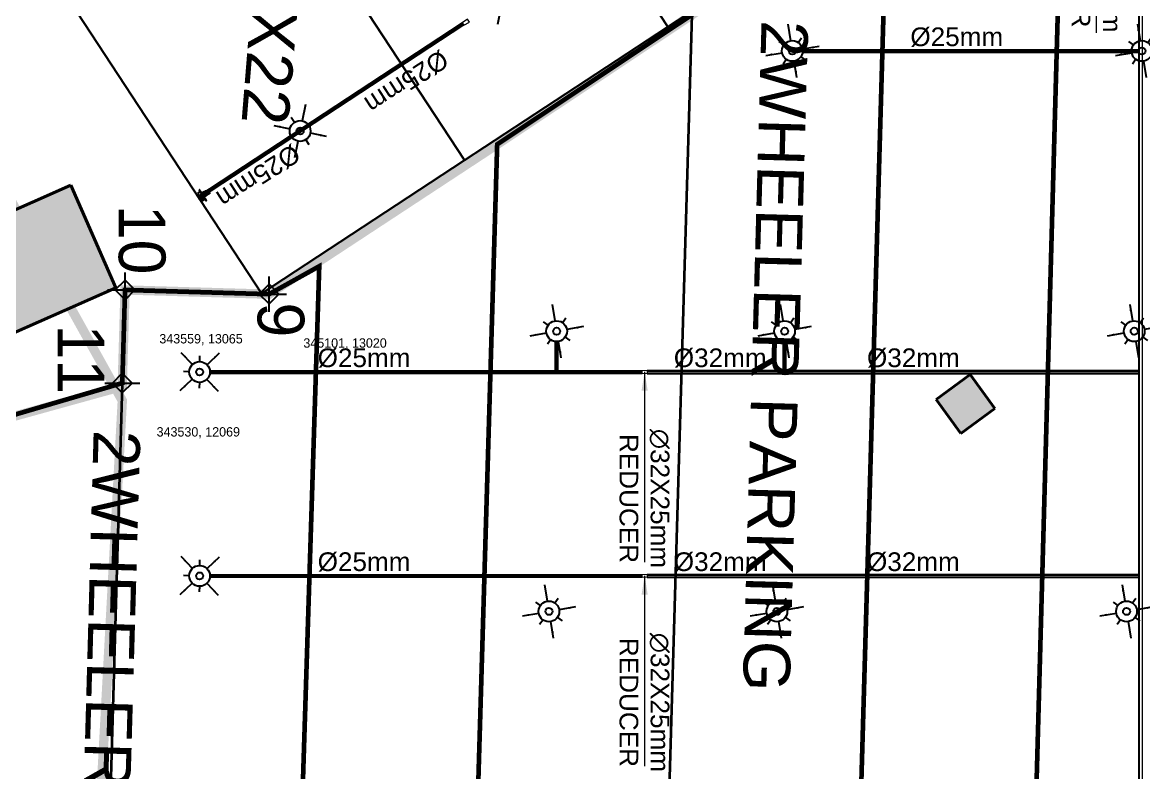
# Model space of a CAD drawing. Header units: inches. Extents: x 257070 to 799932, y -17980 to 269260.
# Drawn here: x 342461 to 354460, y 7903 to 15927 of the extents above; entities that cross this region are included whole.
import ezdxf

# ---------------------------------------------------------------- set-up
doc = ezdxf.new("R2010")
doc.units = ezdxf.units.IN
doc.header["$MEASUREMENT"] = 0
for name, color, linetype in [('0-AES-F-SPRINKLER', 10, 'Continuous'), ('2 wheeler barrier', 170, 'Continuous'), ('basement1_AP$0$A-_ROAD----_E-_-', 2, 'Continuous'), ('DSP_SLAB CO-ORDINATES', 160, 'Continuous'), ('DSP_TEXT', 6, 'Continuous'), ('RETAIL', 40, 'Continuous')]:
    doc.layers.add(name, color=color, linetype=linetype)
for name, color, linetype, lineweight in [('0-AES-F-SPRINKLER PIPE', 10, 'Continuous', 15), ('E--CONCRETE-4', 4, 'Continuous', 40), ('E--CONCRETE-SHADE', 253, 'Continuous', 20), ('M--TILING-2', 252, 'Continuous', 18)]:
    doc.layers.add(name, color=color, linetype=linetype, lineweight=lineweight)
doc.layers.add('C', color=7, linetype='Continuous', true_color=0xb5b5b5)
doc.layers.add('CORE -E', color=7, linetype='Continuous', true_color=0x642d8b)
doc.styles.get("Standard").update_dxf_attribs({"font": 'arial.ttf'})
doc.styles.add('TEXT style 175', font='GOTHIC.TTF')
doc.dimstyles.new('ISO-25', dxfattribs={"dimtxt": 2.5, "dimasz": 2.5, "dimexe": 1.25, "dimexo": 0.625, "dimtad": 1, "dimtxsty": 'Standard', "dimcen": 2.5, "dimadec": 0, "dimazin": 0, "dimtfac": 1, "dimtmove": 0, "dimatfit": 3, "dimfxl": 1, "dimarcsym": 0})
doc.dimstyles.new('PLUMBING', dxfattribs={"dimscale": 100, "dimtxt": 1.8, "dimasz": 1.6, "dimexe": 1, "dimexo": 1, "dimgap": 0.5, "dimtad": 2, "dimdec": 0, "dimzin": 0, "dimdsep": 46, "dimtxsty": 'Standard', "dimcen": 1, "dimdle": 1, "dimclrd": 7, "dimclre": 7, "dimclrt": 256, "dimadec": 0, "dimazin": 0, "dimtfac": 1, "dimtdec": 0, "dimtmove": 2, "dimatfit": 3, "dimfxl": 1, "dimtolj": 1, "dimtzin": 0, "dimlwd": -1, "dimlwe": -1, "dimarcsym": 0})

# ---------------------------------------------------------------- blocks, each defined once
blk = doc.blocks.new('axa parking')
at = {"layer": 'RETAIL', "color": 8}
blk.add_lwpolyline([(-98837, 1157627), (-96237, 1157627), (-96237, 1162827), (-98837, 1162827)], close=True, dxfattribs=at)
blk = doc.blocks.new('*U28')
at = {"layer": 'DSP_SLAB CO-ORDINATES', "color": 206}
for p, q in [((0, -188), (0, 188)), ((-188, 0), (188, 0))]:
    blk.add_line(p, q, dxfattribs=at)
at = {"layer": 'DSP_SLAB CO-ORDINATES', "color": 206, "ltscale": 3.5}
blk.add_lwpolyline([(-105, 0), (0, 106), (105, 0), (0, -105), (-105, 0)], dxfattribs=at)
at = {"layer": 'DEFPOINTS', "style": 'TEXT style 175'}
blk.add_attdef('CORDINATE', (367, -572), '', height=100, dxfattribs=at)
at = {"layer": 'DSP_SLAB CO-ORDINATES', "color": 214, "style": 'TEXT style 175'}
blk.add_attdef('NO.', (-123, -89), '', height=500, rotation=270, dxfattribs=at)
blk = doc.blocks.new('*U29')
at = {"layer": 'DSP_SLAB CO-ORDINATES', "color": 206}
for p, q in [((0, -188), (0, 188)), ((-188, 0), (188, 0))]:
    blk.add_line(p, q, dxfattribs=at)
at = {"layer": 'DSP_SLAB CO-ORDINATES', "color": 206, "ltscale": 3.5}
blk.add_lwpolyline([(-105, 0), (0, 106), (105, 0), (0, -105), (-105, 0)], dxfattribs=at)
at = {"layer": 'DEFPOINTS', "style": 'TEXT style 175'}
blk.add_attdef('CORDINATE', (367, -572), '', height=100, dxfattribs=at)
at = {"layer": 'DSP_SLAB CO-ORDINATES', "color": 214, "style": 'TEXT style 175'}
blk.add_attdef('NO.', (-67, 910), '', height=500, rotation=270, dxfattribs=at)
blk = doc.blocks.new('*U30')
at = {"layer": 'DSP_SLAB CO-ORDINATES', "color": 206}
for p, q in [((0, -188), (0, 188)), ((-188, 0), (188, 0))]:
    blk.add_line(p, q, dxfattribs=at)
at = {"layer": 'DSP_SLAB CO-ORDINATES', "color": 206, "ltscale": 3.5}
blk.add_lwpolyline([(-105, 0), (0, 106), (105, 0), (0, -105), (-105, 0)], dxfattribs=at)
at = {"layer": 'DEFPOINTS', "style": 'TEXT style 175'}
blk.add_attdef('CORDINATE', (367, -572), '', height=100, dxfattribs=at)
at = {"layer": 'DSP_SLAB CO-ORDINATES', "color": 214, "style": 'TEXT style 175'}
blk.add_attdef('NO.', (-691, 625), '', height=500, rotation=270, dxfattribs=at)
blk = doc.blocks.new('A$C3CA070F1')
at = {"layer": '0-AES-F-SPRINKLER'}
h = blk.add_hatch(dxfattribs=at)
h.set_pattern_fill('ANSI31', color=3, scale=0.196883, angle=-34.2335, style=0)
h.set_pattern_definition([(100.766483, (49937.1607, 174049.7081), (1.474466316, 0.280375668), [])])
edge = h.paths.add_edge_path()
edge.add_line((-1, 85), (-1, 84))
edge.add_line((-1, 84), (-6, 84))
edge.add_ellipse((-7, 82), major_axis=(-1.42, -0.27), ratio=1, start_angle=257, end_angle=315)
edge.add_line((-8, 83), (-15, 72))
edge.add_ellipse((-12, 70), major_axis=(-4.25, -0.81), ratio=1, start_angle=-45, end_angle=45)
edge.add_line((-14, 66), (14, 47))
edge.add_line((14, 47), (13, 46))
edge.add_line((13, 46), (-15, 65))
edge.add_ellipse((-12, 70), major_axis=(-5.52, -1.05), ratio=1, start_angle=-45, end_angle=45, ccw=False)
edge.add_line((-16, 73), (-9, 84))
edge.add_ellipse((-7, 82), major_axis=(-2.69, -0.51), ratio=1, start_angle=257, end_angle=315, ccw=False)
edge.add_line((-6, 85), (-1, 85))
h = blk.add_hatch(dxfattribs=at)
h.set_pattern_fill('ANSI31', color=3, scale=0.196883, angle=-124.2335, style=0)
h.set_pattern_definition([(190.766483, (49937.1607, 174049.7081), (-0.280375668, 1.474466316), [])])
edge = h.paths.add_edge_path()
edge.add_line((-1, 54), (7, 48))
edge.add_line((7, 48), (8, 49))
edge.add_line((8, 49), (0, 55))
edge.add_ellipse((-2, 52), major_axis=(-0.69, 3.63), ratio=1, start_angle=315, end_angle=405)
edge.add_line((-6, 54), (-14, 41))
edge.add_ellipse((-11, 39), major_axis=(-0.69, 3.63), ratio=1, start_angle=45, end_angle=135)
edge.add_line((-13, 36), (-9, 33))
edge.add_ellipse((-10, 32), major_axis=(-0.27, 1.42), ratio=1, start_angle=225, end_angle=315, ccw=False)
edge.add_line((-9, 31), (-10, 30))
edge.add_line((-10, 30), (-8, 29))
edge.add_line((-8, 29), (-7, 30))
edge.add_ellipse((-10, 32), major_axis=(-3.3, -0.63), ratio=1, start_angle=135, end_angle=225)
edge.add_line((-8, 35), (-12, 38))
edge.add_ellipse((-11, 39), major_axis=(-1.75, -0.33), ratio=1, start_angle=-45, end_angle=45, ccw=False)
edge.add_line((-13, 40), (-4, 53))
edge.add_ellipse((-2, 52), major_axis=(-1.75, -0.33), ratio=1, start_angle=225, end_angle=315, ccw=False)
at = {"layer": '0-AES-F-SPRINKLER', "color": 3}
for p, q in [((-98, 39), (-97, 43)), ((-98, 38), (-98, 39)), ((-98, 39), (-98, 39)), ((-98, 39), (-98, 39)), ((-98, 37), (-98, 38)), ((-98, 38), (-98, 38)), ((-98, 38), (-98, 38)), ((-98, 38), (-98, 38)), ((-98, 38), (-98, 38)), ((-98, 38), (-98, 38)), ((-98, 38), (-98, 38)), ((-98, 38), (-98, 38)), ((-98, 38), (-98, 38)), ((-98, 38), (-98, 38)), ((-96, 37), (-98, 37)), ((-98, 37), (-98, 37)), ((-98, 37), (-98, 37)), ((-98, 37), (-98, 37)), ((-98, 37), (-98, 37)), ((-98, 37), (-98, 37)), ((-98, 37), (-98, 37)), ((-98, 37), (-98, 37)), ((-98, 37), (-98, 37)), ((-98, 37), (-98, 37)), ((-98, 37), (-98, 37)), ((-98, 37), (-98, 37)), ((-98, 37), (-98, 37)), ((-98, 37), (-98, 37)), ((-98, 37), (-98, 37)), ((-98, 37), (-98, 37)), ((-98, 37), (-98, 37)), ((-97, 37), (-98, 37)), ((-98, 37), (-98, 37)), ((-98, 37), (-98, 37)), ((-98, 37), (-98, 37)), ((-98, 37), (-98, 37)), ((-98, 37), (-98, 37)), ((-98, 37), (-98, 37)), ((-98, 37), (-98, 37)), ((-98, 37), (-98, 37)), ((-98, 37), (-98, 37)), ((-98, 37), (-98, 37)), ((-98, 37), (-98, 37)), ((-98, 37), (-98, 37)), ((-98, 37), (-98, 37)), ((-97, 45), (-79, 71)), ((-96, 40), (-97, 40)), ((-97, 40), (-97, 40)), ((-97, 40), (-97, 40)), ((-97, 40), (-97, 39)), ((-97, 39), (-97, 39)), ((-97, 39), (-97, 39)), ((-97, 39), (-97, 39)), ((-97, 39), (-97, 39)), ((-97, 39), (-97, 39)), ((-97, 39), (-97, 39)), ((-97, 39), (-97, 39)), ((-97, 39), (-97, 38)), ((-97, 38), (-97, 38)), ((-97, 38), (-97, 38)), ((-97, 38), (-97, 38)), ((-97, 38), (-97, 38)), ((-97, 38), (-97, 38)), ((-97, 38), (-97, 38)), ((-97, 38), (-97, 38)), ((-97, 38), (-97, 38)), ((-97, 38), (-97, 38)), ((-97, 38), (-97, 38)), ((-97, 38), (-97, 37)), ((-97, 37), (-97, 37)), ((-97, 37), (-97, 37)), ((-97, 37), (-97, 37)), ((-95, 46), (-96, 42)), ((-96, 42), (-96, 42)), ((-96, 42), (-96, 41)), ((-96, 41), (-96, 41)), ((-96, 41), (-96, 41)), ((-96, 41), (-96, 41)), ((-96, 41), (-96, 41)), ((-96, 41), (-96, 41)), ((-96, 41), (-96, 41)), ((-96, 41), (-96, 41)), ((-96, 41), (-96, 41)), ((-96, 41), (-96, 40)), ((-96, 40), (-96, 40)), ((-96, 40), (-96, 40)), ((-96, 40), (-96, 40)), ((-96, 40), (-96, 40)), ((-95, 37), (-96, 37)), ((-96, 37), (-96, 37)), ((-96, 37), (-96, 37)), ((-96, 37), (-96, 37)), ((-96, 37), (-96, 37)), ((-94, 38), (-95, 38)), ((-95, 38), (-95, 38)), ((-95, 38), (-95, 38)), ((-95, 38), (-95, 38)), ((-95, 38), (-95, 38)), ((-95, 38), (-95, 38)), ((-95, 38), (-95, 38)), ((-95, 38), (-95, 38)), ((-95, 38), (-95, 38)), ((-95, 38), (-95, 37)), ((-95, 37), (-95, 37)), ((-95, 37), (-95, 37)), ((-95, 37), (-95, 37)), ((-95, 37), (-95, 37)), ((-95, 37), (-95, 37)), ((-95, 37), (-95, 37)), ((-95, 37), (-95, 37)), ((-95, 37), (-95, 37)), ((-95, 37), (-95, 37)), ((-95, 37), (-95, 37)), ((-95, 37), (-95, 37)), ((-95, 37), (-95, 37)), ((-95, 37), (-95, 37)), ((-95, 37), (-95, 37)), ((-95, 37), (-95, 37)), ((-95, 37), (-95, 37)), ((-94, 88), (-93, 90)), ((-72, 73), (-94, 88)), ((-94, 43), (-94, 48)), ((-93, 43), (-94, 43)), ((-94, 43), (-94, 43)), ((-94, 43), (-94, 43)), ((-94, 43), (-94, 43)), ((-94, 43), (-94, 43)), ((-94, 43), (-94, 41)), ((-94, 43), (-94, 43)), ((-94, 43), (-94, 43)), ((-94, 43), (-94, 43)), ((-94, 43), (-94, 43)), ((-94, 43), (-94, 43)), ((-94, 43), (-94, 43)), ((-94, 43), (-94, 43)), ((-94, 43), (-94, 43)), ((-94, 43), (-94, 43)), ((-94, 43), (-94, 43)), ((-94, 43), (-94, 43)), ((-94, 41), (-94, 41)), ((-94, 41), (-94, 41)), ((-94, 41), (-94, 41)), ((-94, 41), (-94, 41)), ((-94, 41), (-94, 41)), ((-94, 41), (-94, 41)), ((-94, 41), (-94, 41)), ((-94, 41), (-94, 40)), ((-94, 40), (-94, 40)), ((-94, 40), (-94, 40)), ((-94, 40), (-94, 40)), ((-94, 40), (-94, 40)), ((-94, 40), (-94, 40)), ((-94, 40), (-94, 40)), ((-94, 40), (-94, 40)), ((-94, 40), (-94, 39)), ((-94, 39), (-94, 39)), ((-94, 39), (-94, 39)), ((-94, 39), (-94, 39)), ((-94, 39), (-94, 39)), ((-94, 39), (-94, 39)), ((-94, 39), (-94, 39)), ((-94, 39), (-94, 39)), ((-94, 39), (-94, 38)), ((-93, 90), (-59, 67)), ((-93, 47), (-93, 49)), ((-91, 47), (-93, 43)), ((-93, 46), (-93, 47)), ((-92, 46), (-93, 46)), ((-93, 46), (-93, 46)), ((-93, 46), (-93, 46)), ((-93, 46), (-93, 46)), ((-93, 46), (-93, 46)), ((-93, 46), (-93, 46)), ((-93, 46), (-93, 46)), ((-93, 46), (-93, 46)), ((-93, 46), (-93, 46)), ((-93, 46), (-93, 46)), ((-93, 46), (-93, 46)), ((-93, 46), (-93, 46)), ((-93, 46), (-93, 46)), ((-93, 46), (-93, 46)), ((-93, 46), (-93, 46)), ((-93, 46), (-93, 46)), ((-93, 46), (-93, 46)), ((-93, 46), (-93, 46)), ((-93, 46), (-93, 46)), ((-93, 46), (-93, 46)), ((-91, 42), (-93, 43)), ((-93, 43), (-93, 43)), ((-93, 43), (-93, 43)), ((-93, 43), (-93, 43)), ((-93, 43), (-93, 43)), ((-93, 43), (-93, 43)), ((-93, 43), (-93, 43)), ((-93, 43), (-93, 43)), ((-93, 43), (-93, 43)), ((-93, 43), (-93, 43)), ((-93, 43), (-93, 43)), ((-93, 43), (-93, 43)), ((-93, 43), (-93, 43)), ((-93, 43), (-93, 43)), ((-93, 43), (-93, 43)), ((-93, 43), (-93, 43)), ((-93, 43), (-93, 43)), ((-93, 43), (-93, 43)), ((-93, 43), (-93, 43)), ((-93, 43), (-93, 43)), ((-93, 43), (-93, 43)), ((-93, 43), (-93, 43)), ((-93, 43), (-93, 43)), ((-85, 66), (-92, 55)), ((-90, 50), (-92, 46)), ((-92, 46), (-92, 46)), ((-92, 46), (-92, 46)), ((-92, 46), (-92, 46)), ((-92, 46), (-92, 46)), ((-92, 46), (-92, 46)), ((-90, 47), (-91, 47)), ((-90, 43), (-91, 42)), ((-91, 42), (-91, 42)), ((-91, 42), (-91, 42)), ((-91, 42), (-91, 42)), ((-91, 42), (-91, 42)), ((-91, 42), (-91, 42)), ((-91, 42), (-91, 42)), ((-91, 42), (-91, 42)), ((-91, 42), (-91, 42)), ((-91, 42), (-91, 42)), ((-91, 42), (-91, 42)), ((-91, 42), (-91, 42)), ((-91, 42), (-91, 42)), ((-91, 42), (-91, 42)), ((-91, 42), (-91, 42)), ((-91, 42), (-91, 42)), ((-88, 57), (-90, 49)), ((-89, 54), (-90, 51)), ((-90, 50), (-90, 50)), ((-88, 47), (-90, 43)), ((-90, 47), (-88, 47)), ((-90, 43), (-90, 43)), ((-90, 43), (-90, 43)), ((-90, 43), (-90, 43)), ((-89, 55), (-89, 55)), ((-88, 46), (-88, 47)), ((-87, 59), (-87, 59)), ((-87, 59), (-87, 59)), ((-86, 57), (-87, 49)), ((-87, 49), (-83, 28)), ((-85, 58), (-85, 58)), ((-77, 43), (-85, 49)), ((-83, 28), (-60, 9)), ((-77, 70), (-82, 63)), ((-80, 66), (-82, 67)), ((-45, 31), (-81, -23)), ((-78, 63), (-80, 65)), ((-79, 71), (-77, 70)), ((-71, 26), (-79, 31)), ((-57, 13), (-79, 28)), ((-70, 64), (-78, 63)), ((-78, -29), (-40, 27)), ((-69, 55), (-75, 59)), ((-66, 54), (-74, 42)), ((-74, 42), (-71, 26)), ((-73, 44), (-71, 43)), ((-69, 47), (-72, 43)), ((-71, 43), (-70, 43)), ((-71, 26), (-55, 15)), ((-70, 43), (-66, 49)), ((-66, 50), (-68, 52)), ((-61, 65), (-67, 69)), ((-62, 66), (-67, 65)), ((-50, 57), (-66, 54)), ((-66, 49), (-66, 50)), ((-47, 28), (-63, 40)), ((-59, 67), (-61, 65)), ((-57, 67), (-60, 66)), ((-60, 44), (-42, 32)), ((-50, 57), (-58, 62)), ((-19, 46), (-57, 67)), ((-17, 37), (-55, 63)), ((-29, 42), (-50, 57)), ((-13, 9), (-45, 31)), ((-36, 42), (-44, 30)), ((-43, 33), (-35, 46)), ((-39, -30), (-13, 9)), ((-37, 25), (-28, 38)), ((-35, 41), (-36, 42)), ((-32, 32), (-35, 39)), ((-30, 52), (-16, 73)), ((-29, 20), (-17, 37)), ((-28, 38), (-26, 40)), ((-21, 32), (-28, 37)), ((-23, 16), (-12, 33)), ((-1, 26), (-23, -9)), ((-22, 15), (-12, 31)), ((-9, 32), (-21, 14)), ((2, 24), (-20, -11)), ((-20, -8), (-1, 22)), ((-17, 37), (-19, 46)), ((-19, 13), (-10, 29)), ((-7, 30), (-18, 12)), ((-17, 37), (-17, 37)), ((4, 22), (-17, -13)), ((-17, -10), (1, 20)), ((-16, 73), (-9, 84)), ((-16, 11), (-7, 27)), ((-8, 83), (-15, 72)), ((13, 46), (-15, 65)), ((-4, 28), (-15, 10)), ((-1, 84), (-14, 66)), ((-14, 66), (14, 47)), ((-6, 54), (-14, 41)), ((-12, 33), (-14, 33)), ((-14, -15), (7, 20)), ((-14, -12), (4, 18)), ((-13, 40), (-4, 53)), ((-13, 36), (-9, 33)), ((-13, 9), (-4, 24)), ((-2, 34), (-12, 41)), ((-8, 35), (-12, 38)), ((-12, 31), (-12, 33)), ((-9, 32), (-12, 31)), ((7, 16), (-11, -13)), ((-10, 29), (-9, 32)), ((-9, 31), (-10, 30)), ((-7, 30), (-10, 29)), ((-10, 30), (-8, 29)), ((9, 17), (-10, -14)), ((-9, -13), (9, 13)), ((-8, 29), (-7, 30)), ((8, 49), (-7, 27)), ((-7, 27), (-7, 30)), ((-4, 28), (-7, 27)), ((-6, 85), (-1, 85)), ((-1, 84), (-6, 84)), ((5, 44), (-5, 51)), ((-4, 24), (-4, 28)), ((-1, 26), (-4, 24)), ((-1, 85), (-1, 84)), ((-1, 54), (7, 48)), ((13, 46), (-1, 25)), ((-1, 22), (-1, 26)), ((2, 24), (-1, 22)), ((8, 49), (0, 55)), ((1, 20), (2, 24)), ((4, 22), (1, 20)), ((4, 18), (4, 22)), ((7, 20), (4, 18)), ((7, 48), (8, 49)), ((7, 16), (7, 20)), ((9, 17), (7, 16)), ((9, 15), (9, 17)), ((14, 47), (13, 46)), ((-82, -25), (-80, -30)), ((-80, -30), (-78, -29)), ((-66, -11), (-39, -30)), ((-23, -7), (-23, -9)), ((-23, -9), (-20, -8)), ((-20, -8), (-20, -11)), ((-20, -11), (-17, -10)), ((-17, -10), (-17, -13)), ((-17, -13), (-14, -12)), ((-14, -12), (-14, -15)), ((-14, -15), (-11, -13)), ((-11, -13), (-11, -14)), ((-11, -14), (-11, -14))]:
    blk.add_line(p, q, dxfattribs=at)
for centre, major_axis, start_param, end_param in [((-95, 43), (-0.41, 2.13), 0.784914, 1.034983), ((-95, 43), (-2.74, -0.52), -0.560204, -0.324923), ((-93, 46), (-0.51, 2.68), 0.787914, 1.247507), ((-93, 48), (-1.75, -0.33), -0.775969, -0.160442), ((-91, 54), (-0.29, 1.52), 0.785398, 2.356194), ((-92, 49), (-0.33, 1.74), 0.791774, 1.412986), ((-89, 55), (-0.103, 0.54), 0.916881, 1.969618), ((-93, 51), (-3.09, -0.59), 2.526084, 2.789089), ((-95, 50), (-5.72, -1.09), 2.374727, 2.798549), ((-91, 55), (-0.33, 1.74), 4.197625, 4.773282), ((-84, 57), (-3.79, -0.72), -0.784768, -0.363877), ((-93, 50), (-5.72, -1.09), 2.377207, 2.798549), ((-80, 54), (-1.57, 8.26), 0.010205, 0.785398), ((-84, 56), (-0.35, 1.85), 0.785501, 1.132999), ((-83, 65), (-1.52, -0.29), 3.926991, 5.497787), ((-80, 54), (-5.9, -1.12), 4.155645, 5.497787), ((-80, 54), (-8.26, -1.57), 4.155621, 4.722594), ((-75, 68), (-8.26, -1.57), 1.014052, 3.151797), ((-75, 63), (-2.79, -0.53), -0.113999, 0.093951), ((-75, 68), (-1.12, 5.9), 2.584882, 5.497787), ((-75, 46), (-0.53, 2.79), 2.356194, 3.926991), ((-75, 68), (-1.57, 8.26), 4.722594, 5.497787), ((-70, 53), (-2.79, -0.53), 2.356194, 3.926991), ((-65, 44), (-3.72, -0.71), -0.403281, 1.321745), ((-65, 44), (-0.71, 3.72), 4.96144, 6.686466), ((-65, 37), (-0.56, 2.96), 5.497794, 6.034125), ((-59, 47), (-2.96, -0.56), 0.24906, 0.785391), ((-60, 60), (-2.83, -0.54), 3.926991, 4.712389), ((-33, 40), (-0.45, 2.36), 0.803442, 1.867502), ((-30, 39), (-2.79, -0.53), 2.356194, 3.926991), ((-24, 39), (-0.53, 2.79), 5.497787, 7.068583), ((-12, 70), (-5.52, -1.05), -0.785398, 0.785398), ((-15, 35), (-0.54, 2.83), 0.785398, 3.403392), ((-12, 70), (-4.25, -0.81), -0.785398, 0.785398), ((-11, 39), (-0.69, 3.63), 0.785398, 2.356194), ((-11, 39), (-1.75, -0.33), -0.785398, 0.785398), ((-7, 82), (-2.69, -0.51), 4.485496, 5.497787), ((-10, 32), (-0.27, 1.42), 3.926991, 5.497787), ((-7, 82), (-1.42, -0.27), 4.485496, 5.497787), ((-10, 32), (-3.3, -0.63), 2.356194, 3.926991), ((-2, 52), (-0.69, 3.63), 5.497787, 7.068583), ((-2, 52), (-1.75, -0.33), 3.926991, 5.497787), ((6, 14), (-0.54, 2.83), 3.926991, 4.712389), ((-79, -24), (-0.51, 2.69), 0.785398, 1.797689), ((-11, -11), (-2.83, -0.54), 1.570796, 2.356194)]:
    blk.add_ellipse(centre, major_axis=major_axis, ratio=1, start_param=start_param, end_param=end_param, dxfattribs=at)
at = {"layer": '0-AES-F-SPRINKLER', "color": 3, "extrusion": (0, 0, -1)}
for centre, major_axis, start_param, end_param in [((-86, 47), (-0.53, 2.79), -0.113999, 0.785398), ((-77, 34), (-0.54, 2.83), 3.926991, 4.712389)]:
    blk.add_ellipse(centre, major_axis=major_axis, ratio=1, start_param=start_param, end_param=end_param, dxfattribs=at)
blk = doc.blocks.new('*U603')
at = {"layer": '0-AES-F-SPRINKLER'}
for p, q in [((171672, 56809), (171672, 56871)), ((171562, 56699), (171500, 56699)), ((171783, 56699), (171845, 56699)), ((171672, 56588), (171672, 56526))]:
    blk.add_line(p, q, dxfattribs=at)
for radius in [111, 37.8]:
    blk.add_circle((171672, 56699), radius, dxfattribs=at)
at = {"layer": '0-AES-F-SPRINKLER PIPE'}
for points, override in [([(171468, 56903), (171594, 56777)], {"dimasz": 70, "dimtad": 0, "dimfxl": 13, "dimarcsym": 1}), ([(171877, 56903), (171751, 56777)], {"dimasz": 70, "dimtad": 0, "dimfxl": 13, "dimarcsym": 1}), ([(171468, 56494), (171594, 56620)], {"dimasz": 70, "dimtad": 0, "dimfxl": 13, "dimarcsym": 1}), ([(171877, 56494), (171751, 56620)], {"dimasz": 70, "dimgap": 0.625, "dimtad": 0, "dimfxl": 13, "dimarcsym": 1})]:
    blk.add_leader(points, dimstyle='ISO-25', override=override, dxfattribs=at)

msp = doc.modelspace()

# ---------------------------------------------------------------- hatches: boundary and pattern name
at = {"layer": 'E--CONCRETE-SHADE', "ltscale": 3.5}
h = msp.add_hatch(color=8, dxfattribs=at)
h.dxf.hatch_style = 1
h.paths.add_polyline_path([(341880, 13701.4), (342363.5, 12603.1), (343461.8, 13086.5), (342978.4, 14184.8)])
h = msp.add_hatch(color=8, dxfattribs=at)
h.dxf.hatch_style = 1
h.paths.add_polyline_path([(352868.2, 11797.1), (352602.2, 12160.1), (352239.2, 11894.1), (352505.2, 11531.1)])

# ---------------------------------------------------------------- linework, layer by layer
at = {"layer": '0-AES-F-SPRINKLER', "color": 7, "const_width": 100, "elevation": 0}
for points in [[(332024.7, 62667.8), (332024.7, 62667.8), (336792.7, 47939.3), (340789.2, 37039.3), (340789.2, 37039.3), (338666.9, 32692.4), (333044, 30733.9), (333044, 30733.9), (334157.5, 28784), (337209.3, 23245.1), (343530, 11881.2), (342936.4, 958.3), (361876.6, 525.3), (362280.3, 30665.5), (363047.2, 44628.4), (363210.3, 79337.2), (356607.5, 78193.9), (356438.2, 71883.8), (334567.8, 63896.3)], [(314747.9, 41385.7), (291263.5, 17511.2), (286969.4, 13130.9), (300396.1, 2861.1), (315324.3, 1588.2), (342936.4, 958.3), (343530, 11881.2), (333044, 30733.9), (322260.6, 34233.9), (320141.6, 36257.7)]]:
    msp.add_lwpolyline(points, close=True, dxfattribs=at)
at = {"layer": '0-AES-F-SPRINKLER PIPE', "ltscale": 1000}
for points in [[(354404.8, 17723.9), (354404.8, 3017.4)], [(354410.8, 17723.9), (354410.8, 3017.4)], [(354443.3, 17723.9), (354443.3, 3017.4)]]:
    msp.add_lwpolyline(points, dxfattribs=at)
at = {"layer": '0-AES-F-SPRINKLER PIPE', "ltscale": 1000, "elevation": 0}
for points in [[(347167.8, 15922.5), (347184.8, 15896.6), (347244.1, 15931.3), (347223.3, 15963.1)], [(349147.1, 12207.5), (349147.1, 12169.5), (349092.6, 12173), (349092.6, 12204)], [(349147.1, 10026.1), (349147.1, 9988.1), (349092.6, 9991.6), (349092.6, 10022.6)]]:
    msp.add_lwpolyline(points, close=True, dxfattribs=at)
for points in [[(347167.8, 15922.5), (344338.1, 14064.9)], [(347169.4, 15920), (344339.8, 14062.4)], [(347176.3, 15909.5), (344346.6, 14051.9)], [(347183.1, 15899.1), (344353.5, 14041.5)], [(347184.8, 15896.6), (344355.1, 14039)], [(350810.5, 15637.6), (354404.8, 15637.6)], [(350810.5, 15606.6), (354404.8, 15606.6)], [(350810.9, 15634.6), (354404.8, 15634.6)], [(350810.9, 15609.6), (354404.8, 15609.6)], [(350811.6, 15622.1), (354404.8, 15622.1)], [(348163.4, 12204), (348163.4, 12514.6)], [(348166.4, 12204), (348166.4, 12514.2)], [(348178.9, 12204), (348178.9, 12513.5)], [(348191.4, 12204), (348191.4, 12514.2)], [(348194.4, 12204), (348194.4, 12514.6)], [(350602.9, 12207.5), (350602.9, 12514.6)], [(350605.9, 12207.5), (350605.9, 12514.2)], [(350618.4, 12207.5), (350618.4, 12513.5)], [(350630.9, 12207.5), (350630.9, 12514.2)], [(350633.9, 12207.5), (350633.9, 12514.6)], [(344467.4, 12204), (349092.6, 12204)], [(344467.4, 12173), (349092.6, 12173)], [(344467.8, 12201), (349092.6, 12201)], [(344467.8, 12176), (349092.6, 12176)], [(344468.5, 12188.5), (349092.6, 12188.5)], [(349147.1, 12207.5), (354404.8, 12207.5)], [(349147.1, 12204.5), (354404.8, 12204.5)], [(349147.1, 12188.5), (354404.8, 12188.5)], [(349147.1, 12172.5), (354404.8, 12172.5)], [(349147.1, 12169.5), (354404.8, 12169.5)], [(344467.4, 10022.6), (349092.6, 10022.6)], [(344467.4, 9991.6), (349092.6, 9991.6)], [(344467.8, 10019.6), (349092.6, 10019.6)], [(344467.8, 9994.6), (349092.6, 9994.6)], [(344468.5, 10007.1), (349092.6, 10007.1)], [(349147.1, 10026.1), (354404.8, 10026.1)], [(349147.1, 10023.1), (354404.8, 10023.1)], [(349147.1, 10007.1), (354404.8, 10007.1)], [(349147.1, 9991.1), (354404.8, 9991.1)], [(349147.1, 9988.1), (354404.8, 9988.1)]]:
    msp.add_lwpolyline(points, dxfattribs=at)
at = {"layer": '2 wheeler barrier', "color": 8, "lineweight": 35, "ltscale": 1000}
for p, q in [((349303.2, 4850.8, 0), (349630, 16011.7, 0)), ((343529.9, 12065.7, 0), (343323.8, 5025.9, 0))]:
    msp.add_line(p, q, dxfattribs=at)
at = {"layer": '2 wheeler barrier', "color": 8, "const_width": 100, "elevation": 0}
msp.add_lwpolyline([(354330.4, 28785.6), (357810.9, 25927.9), (357097, 25058.5), (353013.4, 20084.8), (352447.7, 19395.8), (352230.4, 18971), (351367, 18216.5), (351715.8, 17399.2), (347542, 14622.8), (345100.6, 13020.1), (343559.1, 13065.2), (343528.9, 12034.1), (339596, 10945.2), (335431.5, 9794), (333478.7, 9358.6), (329469.7, 9476), (327502.9, 9533.6), (325148.8, 9602.5), (325304.9, 14873.3)], dxfattribs=at)
at = {"layer": '2 wheeler barrier', "color": 8, "lineweight": 35, "ltscale": 1000, "const_width": 50, "elevation": 0}
for points in [[(357810.9, 25927.9), (357324.6, 4616), (353230, 4735.9), (353675.4, 20891.1), (357810.9, 25927.9)], [(345637.8, 13318.9), (345372.8, 4965.9), (341285.4, 5085.6), (341472.2, 11464.6), (343530, 12069.3), (343559.1, 13065.2), (345100.6, 13020.1), (345637.8, 13318.9)]]:
    msp.add_lwpolyline(points, dxfattribs=at)
msp.add_lwpolyline([(351715.8, 17399.2), (351352.3, 4790.8), (347254.1, 4912.3), (347542, 14622.8)], close=True, dxfattribs=at)
at = {"layer": 'basement1_AP$0$A-_ROAD----_E-_-', "color": 8}
msp.add_arc((329900, 42437.7, 0), 27687.9, 279.36369, 326.58492, dxfattribs=at)
at = {"layer": 'DSP_TEXT', "color": 8, "elevation": 0}
msp.add_lwpolyline([(355236.3, 4677.1), (353230, 4735.9), (353631.9, 19312.8)], dxfattribs=at)
at = {"layer": 'E--CONCRETE-4', "color": 8, "ltscale": 10}
for p, q in [((342978.4, 14184.8, 0), (341880, 13701.4, 0)), ((343461.8, 13086.5, 0), (342978.4, 14184.8, 0)), ((342363.5, 12603.1, 0), (343461.8, 13086.5, 0)), ((352602.2, 12160.1, 0), (352239.2, 11894.1, 0)), ((352868.2, 11797.1, 0), (352602.2, 12160.1, 0)), ((352239.2, 11894.1, 0), (352505.2, 11531.1, 0)), ((352505.2, 11531.1, 0), (352868.2, 11797.1, 0))]:
    msp.add_line(p, q, dxfattribs=at)

# ---------------------------------------------------------------- block references
at = {"layer": '0-AES-F-SPRINKLER', "color": 7}
for p, rotation in [((235211.2, -125417.7, 0), 33.28406062768666), ((297627.4, -157205.5, 0), 54.65193501553595), ((301369.1, -157205.5, 0), 54.65193501553595), ((233037.7, -126844.5, 0), 33.28406062768666), ((295105.4, -160203.2, 0), 54.65193501553595), ((297545, -160203.2, 0), 54.65193501553595), ((301286.8, -160203.2, 0), 54.65193501553595), ((397561.9, -160598.8, 0), 88.83761566835165), ((397561.9, -162780.1, 0), 88.83761566835165), ((295023.1, -163200.9, 0), 54.65193501553595), ((297462.6, -163200.9, 0), 54.65193501553595), ((301204.4, -163200.9, 0), 54.65193501553595)]:
    msp.add_blockref('*U603', p, dxfattribs=dict(at, rotation=rotation))
at = {"layer": '0-AES-F-SPRINKLER', "ltscale": 1000, "rotation": 247.5175778002615}
msp.add_blockref('A$C3CA070F1', (344347.9, 14050, 0), dxfattribs=at)
at = {"layer": 'DSP_SLAB CO-ORDINATES', "color": 8, "ltscale": 3.5}
for name, p, values in [('*U29', (343559.1, 13065.2, 0), {'NO.': '10', 'CORDINATE': '343559, 13065'}), ('*U28', (345100.6, 13020.1, 0), {'NO.': '9', 'CORDINATE': '345101, 13020'}), ('*U30', (343530, 12069.3, 0), {'NO.': '11', 'CORDINATE': '343530, 12069'})]:
    msp.add_blockref(name, p, dxfattribs=at).add_auto_attribs(values)
at = {"layer": 'M--TILING-2', "color": 8, "rotation": 213.2840607858775}
for p in [(-369231.5, 935143, 0), (-371405.1, 933716.2, 0), (-373578.5, 932289.4, 0)]:
    msp.add_blockref('axa parking', p, dxfattribs=at)

# ---------------------------------------------------------------- texts
at = {"layer": '0-AES-F-SPRINKLER PIPE', "color": 7, "linetype": 'Continuous', "lineweight": -3, "ltscale": 0.9, "char_height": 200, "attachment_point": 2}
for s, insert, width, rotation in [('∅80X65mm\\PREDUCER', (354223.9, 16563.8), 1474.715, 270), ('%%C25mm', (346626.5, 15205.9, 0), 685.774, 212.78774), ('%%C25mm', (345041, 14198.5, 0), 685.774, 212.78774), ('∅32X25mm\\PREDUCER', (349384.7, 10834.4, 0), 1474.715, 270), ('∅32X25mm\\PREDUCER', (349384.7, 8653, 0), 1474.715, 270)]:
    msp.add_mtext(s, dxfattribs=dict(at, insert=insert, width=width, rotation=rotation))
at = {"layer": '0-AES-F-SPRINKLER PIPE', "color": 7, "linetype": 'Continuous', "lineweight": -3, "ltscale": 0.9, "char_height": 200, "width": 685.774, "attachment_point": 2}
for s, insert in [('%%C25mm', (352460.3, 15873.3, 0)), ('%%C25mm', (346117.2, 12439.8, 0)), ('%%C32mm', (349928.7, 12439.8, 0)), ('%%C32mm', (351996, 12439.8, 0)), ('%%C25mm', (346117.2, 10258.4, 0)), ('%%C32mm', (349928.7, 10258.4, 0)), ('%%C32mm', (351996, 10258.4, 0))]:
    msp.add_mtext(s, dxfattribs=dict(at, insert=insert))
at = {"layer": 'C', "color": 8}
msp.add_text('AX22', height=500, rotation=265.35069, dxfattribs=at).set_placement((344944.2, 16559.5, 0))
at = {"layer": 'CORE -E', "color": 8}
for p in [(350371.5, 15952.8, 0), (343223.8, 11571.8, 0)]:
    msp.add_text('2WHEELER PARKING', height=500, rotation=268.39802, dxfattribs=at).set_placement(p)

# ---------------------------------------------------------------- leaders
at = {"layer": '0-AES-F-SPRINKLER PIPE', "color": 7, "linetype": 'Continuous', "lineweight": -3, "ltscale": 0.9}
for points in [[(354404.8, 17723.9), (353951.1, 17270.8), (353951.1, 15817.1)], [(349119.9, 12188.5, 0), (349119.9, 11472.2, 0), (349119.9, 10152.5, 0)], [(349119.9, 10007.1, 0), (349119.9, 9290.8, 0), (349119.9, 7971.2, 0)]]:
    msp.add_leader(points, dimstyle='PLUMBING', override={"dimasz": 2, "dimgap": 25, "dimtad": 0}, dxfattribs=at)

doc.saveas('drawing.dxf')
